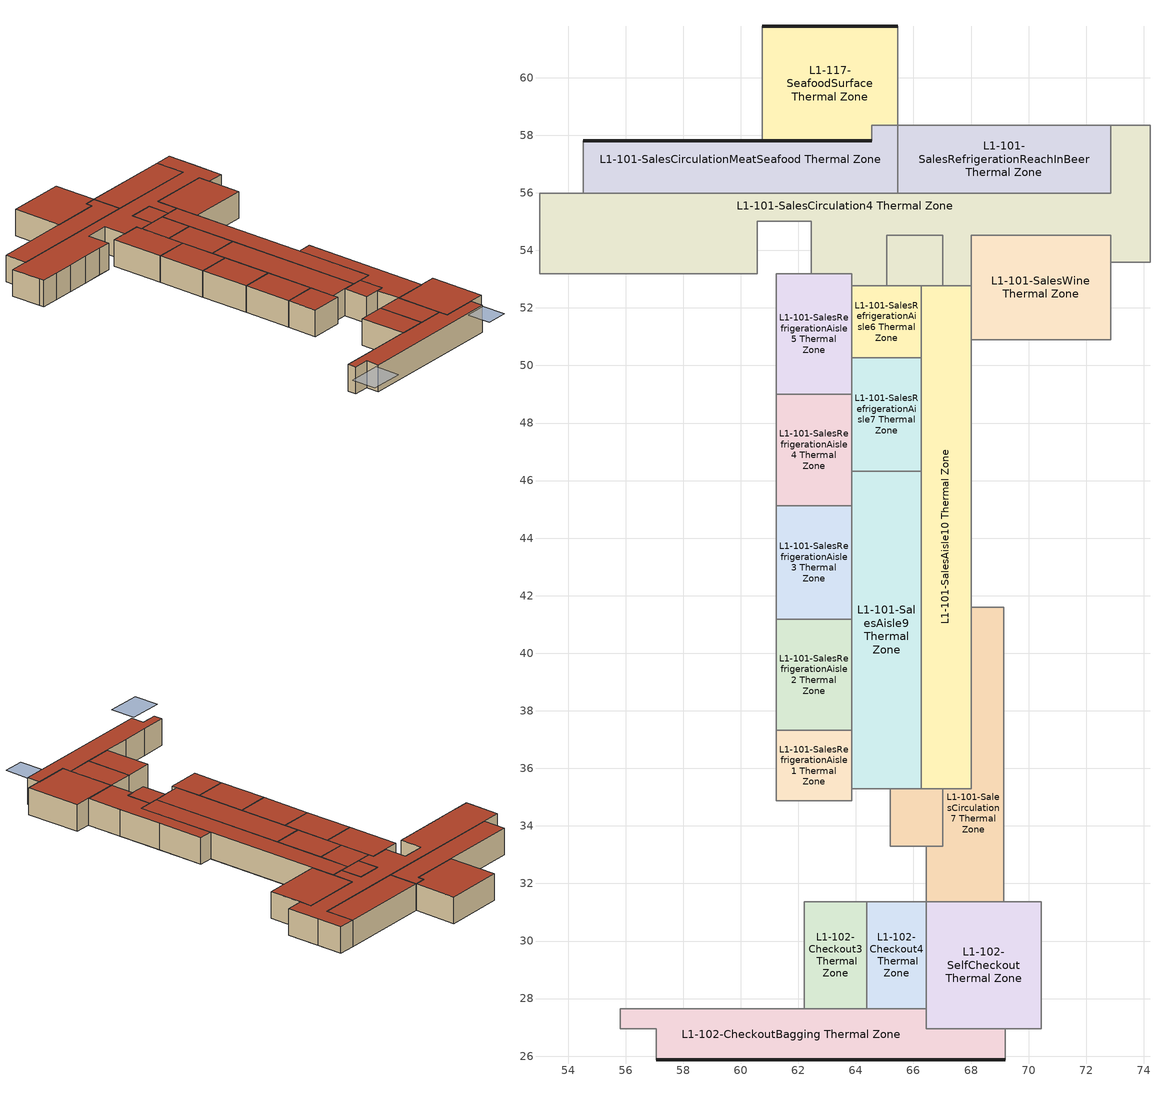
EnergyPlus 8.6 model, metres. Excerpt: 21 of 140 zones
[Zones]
L1-101-SalesAisle10 Thermal Zone
 floor ground (Hole): 68,52.77 68,35.3 66.27,35.3 66.27,52.77 z0
 wall to L1-101-SalesRefrigerationAisle7 Thermal Zone: 66.27,50.27 66.27,46.33 z0:2.13
 wall to L1-101-SalesRefrigerationAisle6 Thermal Zone: 66.27,52.77 66.27,50.27 z0:2.13
 wall to L1-101-SalesAisle9 Thermal Zone: 66.27,46.33 66.27,35.3 z0:2.13
 wall to L1-101-SalesRefrigerationEndcap3 Thermal Zone: 66.27,35.3 67.03,35.3 z0:2.13
 wall to L1-101-SalesCirculation7 Thermal Zone: 67.03,35.3 68,35.3 68,41.61 z0:2.13
 wall to L1-101-SalesCirculation6 Thermal Zone: 68,41.61 68,50.9 z0:2.13
 wall to L1-101-SalesWine Thermal Zone: 68,50.9 68,52.77 z0:2.13
 wall to L1-101-SalesCirculation4 Thermal Zone: 68,52.77 67.03,52.77 z0:2.13
 wall to L1-101-SalesRefrigerationEndcap2 Thermal Zone: 67.03,52.77 66.27,52.77 z0:2.13
 roof outside (Roof_BOH): 66.27,52.77 66.27,35.3 68,35.3 68,52.77 z2.13
L1-101-SalesAisle9 Thermal Zone
 floor ground (Hole): 66.27,46.33 66.27,35.3 63.86,35.3 63.86,46.33 z0
 wall to L1-101-SalesRefrigerationAisle1 Thermal Zone: 63.86,37.32 63.86,35.3 z0:2.13
 wall to L1-101-SalesCirculation2 Thermal Zone: 63.86,35.3 65.2,35.3 z0:2.13
 wall to L1-101-SalesRefrigerationEndcap3 Thermal Zone: 65.2,35.3 66.27,35.3 z0:2.13
 wall to L1-101-SalesRefrigerationAisle7 Thermal Zone: 66.27,46.33 63.86,46.33 z0:2.13
 wall to L1-101-SalesRefrigerationAisle4 Thermal Zone: 63.86,46.33 63.86,45.13 z0:2.13
 wall to L1-101-SalesRefrigerationAisle3 Thermal Zone: 63.86,45.13 63.86,41.19 z0:2.13
 wall to L1-101-SalesRefrigerationAisle2 Thermal Zone: 63.86,41.19 63.86,37.32 z0:2.13
 roof outside (Roof_BOH): 63.86,46.33 63.86,35.3 66.27,35.3 66.27,46.33 z2.13
L1-101-SalesCirculation4 Thermal Zone
 floor ground (Hole): 74.22,58.34 74.22,53.58 72.85,53.58 72.85,54.53 68,54.53 68,52.77 67.03,52.77 67.03,54.53 65.07,54.53 65.07,52.77 63.86,52.77 63.86,53.19 62.45,53.19 62.45,55.02 60.58,55.02 60.58,53.19 53,53.19 53,55.99 72.85,55.99 72.85,58.34 z0
 wall to L1-101-SalesCirculationMeatSeafood Thermal Zone: 65.46,55.99 54.53,55.99 z0:2.13
 wall to L1-101-SalesRefrigerationEndcap1 Thermal Zone: 60.58,53.19 60.58,55.02 62.45,55.02 62.45,53.19 z0:2.13
 wall to L1-101-SalesRefrigerationAisle5 Thermal Zone: 62.45,53.19 63.86,53.19 63.86,52.77 z0:2.13
 wall to L1-101-SalesRefrigerationAisle6 Thermal Zone: 63.86,52.77 65.07,52.77 z0:2.13
 wall to L1-101-SalesRefrigerationEndcap2 Thermal Zone: 65.07,52.77 65.07,54.53 67.03,54.53 67.03,52.77 z0:2.13
 wall to L1-101-SalesRefrigerationReachInMeatSubstitutes Thermal Zone: 54.53,55.99 53,55.99 z0:2.13
 wall to L1-101-SalesWine Thermal Zone: 68,52.77 68,54.53 72.85,54.53 72.85,53.58 z0:2.13
 wall to L1-101-SalesCirculation5 Thermal Zone: 72.85,53.58 74.22,53.58 z0:2.13
 wall to L1-121-Men Thermal Zone: 74.22,53.58 74.22,56.22 z0:2.13
 wall to L1-120-Women Thermal Zone: 74.22,56.22 74.22,58.34 z0:2.13
 wall to L1-118-PreparedFoodsPrep Thermal Zone: 74.22,58.34 72.85,58.34 z0:2.13
 wall to L1-101-SalesRefrigerationReachInBeer Thermal Zone: 72.85,58.34 72.85,55.99 65.46,55.99 z0:2.13
 wall to L1-101-SalesCirculation3 Thermal Zone: 53,55.99 53,53.58 z0:2.13
 wall to L1-101-SalesAisle3 Thermal Zone: 53,53.58 53,53.19 z0:2.13
 wall to L1-101-SalesAisle4 Thermal Zone: 53,53.19 54.45,53.19 z0:2.13
 wall to L1-101-SalesAisle5 Thermal Zone: 54.45,53.19 56.1,53.19 z0:2.13
 wall to L1-101-SalesAisle6 Thermal Zone: 56.1,53.19 57.84,53.19 z0:2.13
 wall to L1-101-SalesAisle7 Thermal Zone: 57.84,53.19 59.49,53.19 z0:2.13
 wall to L1-101-SalesAisle8 Thermal Zone: 59.49,53.19 60.58,53.19 z0:2.13
 roof outside (Roof_BOH): 53,55.99 53,53.19 60.58,53.19 60.58,55.02 62.45,55.02 62.45,53.19 63.86,53.19 63.86,52.77 65.07,52.77 65.07,54.53 67.03,54.53 67.03,52.77 68,52.77 68,54.53 72.85,54.53 72.85,53.58 74.22,53.58 74.22,58.34 72.85,58.34 72.85,55.99 z2.13
L1-101-SalesCirculation7 Thermal Zone
 floor ground (Hole): 69.13,41.61 69.13,31.36 66.45,31.36 66.45,33.28 67.03,33.28 67.03,35.3 68,35.3 68,41.61 z0
 wall to L1-125-PreparedFoods1 Thermal Zone: 69.13,37.86 69.13,41.61 z0:2.13
 wall to L1-125-PreparedFoods2 Thermal Zone: 69.13,34.25 69.13,37.86 z0:2.13
 wall to L1-101-SalesCirculation6 Thermal Zone: 69.13,41.61 68,41.61 z0:2.13
 wall to L1-101-SalesRefrigerationEndcap3 Thermal Zone: 67.03,35.3 67.03,33.28 66.45,33.28 z0:2.13
 wall to L1-101-SalesCirculation2 Thermal Zone: 66.45,33.28 66.45,31.36 z0:2.13
 wall to L1-102-SelfCheckout Thermal Zone: 66.45,31.36 69.13,31.36 z0:2.13
 wall to L1-101-SalesCirculation9 Thermal Zone: 69.13,31.36 69.13,34.25 z0:2.13
 roof outside (Roof_BOH): 68,41.61 68,35.3 67.03,35.3 67.03,33.28 66.45,33.28 66.45,31.36 69.13,31.36 69.13,41.61 z2.13
L1-101-SalesCirculationMeatSeafood Thermal Zone
 floor ground (Hole): 65.46,58.34 65.46,55.99 54.53,55.99 54.53,57.81 64.56,57.81 64.56,58.34 z0
 wall outside (Wall_Exterior): 64.56,57.81 54.53,57.81 z0:2.13
 wall to L1-101-SalesRefrigerationReachInBeer Thermal Zone: 65.46,55.99 65.46,58.34 z0:2.13
 wall to L1-117-SeafoodSurface Thermal Zone: 65.46,58.34 64.56,58.34 64.56,57.81 z0:2.13
 wall to L1-101-SalesRefrigerationReachInMeatSubstitutes Thermal Zone: 54.53,57.81 54.53,55.99 z0:2.13
 roof outside (Roof_BOH): 54.53,57.81 54.53,55.99 65.46,55.99 65.46,58.34 64.56,58.34 64.56,57.81 z2.13
L1-101-SalesRefrigerationAisle1 Thermal Zone
 floor ground (Hole): 63.86,37.32 63.86,34.87 61.24,34.87 61.24,37.32 z0
 wall to L1-101-SalesCirculation2 Thermal Zone: 61.24,34.87 63.86,34.87 63.86,35.3 z0:2.13
 wall to L1-101-SalesRefrigerationAisle2 Thermal Zone: 63.86,37.32 61.24,37.32 z0:2.13
 wall to L1-101-SalesAisle8 Thermal Zone: 61.24,37.32 61.24,34.87 z0:2.13
 roof outside (Roof_BOH): 61.24,37.32 61.24,34.87 63.86,34.87 63.86,37.32 z2.13
L1-101-SalesRefrigerationAisle2 Thermal Zone
 floor ground (Hole): 63.86,41.19 63.86,37.32 61.24,37.32 61.24,41.19 z0
 wall to L1-101-SalesRefrigerationAisle3 Thermal Zone: 63.86,41.19 61.24,41.19 z0:2.13
 wall to L1-101-SalesAisle8 Thermal Zone: 61.24,41.19 61.24,37.32 z0:2.13
 roof outside (Roof_BOH): 61.24,41.19 61.24,37.32 63.86,37.32 63.86,41.19 z2.13
L1-101-SalesRefrigerationAisle3 Thermal Zone
 floor ground (Hole): 63.86,45.13 63.86,41.19 61.24,41.19 61.24,45.13 z0
 wall to L1-101-SalesRefrigerationAisle4 Thermal Zone: 63.86,45.13 61.24,45.13 z0:2.13
 wall to L1-101-SalesAisle8 Thermal Zone: 61.24,45.13 61.24,41.19 z0:2.13
 roof outside (Roof_BOH): 61.24,45.13 61.24,41.19 63.86,41.19 63.86,45.13 z2.13
L1-101-SalesRefrigerationAisle4 Thermal Zone
 floor ground (Hole): 63.86,49 63.86,45.13 61.24,45.13 61.24,49 z0
 wall to L1-101-SalesRefrigerationAisle7 Thermal Zone: 63.86,46.33 63.86,49 z0:2.13
 wall to L1-101-SalesRefrigerationAisle5 Thermal Zone: 63.86,49 61.24,49 z0:2.13
 wall to L1-101-SalesAisle8 Thermal Zone: 61.24,49 61.24,45.13 z0:2.13
 roof outside (Roof_BOH): 61.24,49 61.24,45.13 63.86,45.13 63.86,49 z2.13
L1-101-SalesRefrigerationAisle5 Thermal Zone
 floor ground (Hole): 63.86,53.19 63.86,49 61.24,49 61.24,53.19 z0
 wall to L1-101-SalesRefrigerationEndcap1 Thermal Zone: 62.45,53.19 61.24,53.19 z0:2.13
 wall to L1-101-SalesAisle8 Thermal Zone: 61.24,53.19 61.24,49 z0:2.13
 wall to L1-101-SalesRefrigerationAisle7 Thermal Zone: 63.86,49 63.86,50.27 z0:2.13
 wall to L1-101-SalesRefrigerationAisle6 Thermal Zone: 63.86,50.27 63.86,52.77 z0:2.13
 roof outside (Roof_BOH): 61.24,53.19 61.24,49 63.86,49 63.86,53.19 z2.13
L1-101-SalesRefrigerationAisle6 Thermal Zone
 floor ground (Hole): 66.27,52.77 66.27,50.27 63.86,50.27 63.86,52.77 z0
 wall to L1-101-SalesRefrigerationAisle7 Thermal Zone: 63.86,50.27 66.27,50.27 z0:2.13
 wall to L1-101-SalesRefrigerationEndcap2 Thermal Zone: 66.27,52.77 65.07,52.77 z0:2.13
 roof outside (Roof_BOH): 63.86,52.77 63.86,50.27 66.27,50.27 66.27,52.77 z2.13
L1-101-SalesRefrigerationAisle7 Thermal Zone
 floor ground (Hole): 66.27,50.27 66.27,46.33 63.86,46.33 63.86,50.27 z0
 roof outside (Roof_BOH): 63.86,50.27 63.86,46.33 66.27,46.33 66.27,50.27 z2.13
L1-101-SalesRefrigerationEndcap2 Thermal Zone
 floor ground (Hole): 67.03,54.53 67.03,52.77 65.07,52.77 65.07,54.53 z0
 roof outside (Roof_BOH): 65.07,54.53 65.07,52.77 67.03,52.77 67.03,54.53 z2.13
L1-101-SalesRefrigerationEndcap3 Thermal Zone
 floor ground (Hole): 67.03,35.3 67.03,33.28 65.2,33.28 65.2,35.3 z0
 wall to L1-101-SalesCirculation2 Thermal Zone: 65.2,35.3 65.2,33.28 66.45,33.28 z0:2.13
 roof outside (Roof_BOH): 65.2,35.3 65.2,33.28 67.03,33.28 67.03,35.3 z2.13
L1-101-SalesRefrigerationReachInBeer Thermal Zone
 floor ground (Hole): 72.85,58.34 72.85,55.99 65.46,55.99 65.46,58.34 z0
 wall to L1-118-PreparedFoodsPrep Thermal Zone: 72.85,58.34 65.46,58.34 z0:2.13
 roof outside (Roof_BOH): 65.46,58.34 65.46,55.99 72.85,55.99 72.85,58.34 z2.13
L1-101-SalesWine Thermal Zone
 floor ground (Hole): 72.85,54.53 72.85,50.9 68,50.9 68,54.53 z0
 wall to L1-101-SalesCirculation6 Thermal Zone: 68,50.9 72.85,50.9 z0:2.13
 wall to L1-101-SalesCirculation5 Thermal Zone: 72.85,50.9 72.85,53.58 z0:2.13
 roof outside (Roof_BOH): 68,54.53 68,50.9 72.85,50.9 72.85,54.53 z2.13
L1-102-Checkout3 Thermal Zone
 floor ground (Hole): 64.37,31.36 64.37,27.65 62.21,27.65 62.21,31.36 z0
 wall to L1-101-SalesCirculation2 Thermal Zone: 64.37,31.36 62.21,31.36 z0:2.13
 wall to L1-102-Checkout2 Thermal Zone: 62.21,31.36 62.21,27.65 z0:2.13
 wall to L1-102-CheckoutBagging Thermal Zone: 62.21,27.65 64.37,27.65 z0:2.13
 wall to L1-102-Checkout4 Thermal Zone: 64.37,27.65 64.37,31.36 z0:2.13
 roof outside (Roof_BOH): 62.21,31.36 62.21,27.65 64.37,27.65 64.37,31.36 z2.13
L1-102-Checkout4 Thermal Zone
 floor ground (Hole): 66.45,31.36 66.45,27.65 64.37,27.65 64.37,31.36 z0
 wall to L1-101-SalesCirculation2 Thermal Zone: 66.45,31.36 64.37,31.36 z0:2.13
 wall to L1-102-CheckoutBagging Thermal Zone: 64.37,27.65 66.45,27.65 z0:2.13
 wall to L1-102-SelfCheckout Thermal Zone: 66.45,27.65 66.45,31.36 z0:2.13
 roof outside (Roof_BOH): 64.37,31.36 64.37,27.65 66.45,27.65 66.45,31.36 z2.13
L1-102-CheckoutBagging Thermal Zone
 floor ground (Hole): 69.19,26.95 69.19,25.88 57.06,25.88 57.06,26.95 55.81,26.95 55.81,27.65 66.45,27.65 66.45,26.95 z0
 wall outside (Wall_Exterior): 57.06,25.88 69.19,25.88 z0:2.13
 wall to L1-101-SalesCirculation1 Thermal Zone: 55.81,27.65 55.81,26.95 z0:2.13
 wall to L1-102-Checkout2 Thermal Zone: 62.21,27.65 60.05,27.65 z0:2.13
 wall to L1-102-Checkout1 Thermal Zone: 60.05,27.65 57.88,27.65 z0:2.13
 wall to L1-103-Floral Thermal Zone: 57.88,27.65 55.81,27.65 z0:2.13
 wall to L1-101-EntranceExit Thermal Zone: 55.81,26.95 57.06,26.95 57.06,25.88 z0:2.13
 wall to L1-102-Exit Thermal Zone: 69.19,25.88 69.19,26.95 z0:2.13
 wall to L1-102-SelfCheckout Thermal Zone: 69.19,26.95 66.45,26.95 66.45,27.65 z0:2.13
 roof outside (Roof_BOH): 55.81,27.65 55.81,26.95 57.06,26.95 57.06,25.88 69.19,25.88 69.19,26.95 66.45,26.95 66.45,27.65 z2.13
L1-102-SelfCheckout Thermal Zone
 floor ground (Hole): 70.44,31.36 70.44,26.95 66.45,26.95 66.45,31.36 z0
 wall to L1-102-Exit Thermal Zone: 69.19,26.95 70.44,26.95 z0:2.13
 wall to L1-101-SalesCirculation10 Thermal Zone: 70.44,26.95 70.44,31.36 z0:2.13
 wall to L1-101-SalesCirculation9 Thermal Zone: 70.44,31.36 69.13,31.36 z0:2.13
 roof outside (Roof_BOH): 66.45,31.36 66.45,26.95 70.44,26.95 70.44,31.36 z2.13
L1-117-SeafoodSurface Thermal Zone
 floor ground (Hole): 65.46,61.78 65.46,58.34 64.56,58.34 64.56,57.81 60.74,57.81 60.74,61.78 z0
 wall outside (Wall_Exterior): 60.74,57.81 64.56,57.81 / 65.46,61.78 60.74,61.78 z0:2.13
 wall to L1-118-PreparedFoodsPrep Thermal Zone: 65.46,58.34 65.46,61.78 z0:2.13
 wall to L1-116-MeatService Thermal Zone: 60.74,61.78 60.74,57.81 z0:2.13
 roof outside (Roof_BOH): 60.74,61.78 60.74,57.81 64.56,57.81 64.56,58.34 65.46,58.34 65.46,61.78 z2.13
shading: 56.79,25.88 56.79,23.87 54.11,23.87 54.11,25.88 z2.09; 69.16,25.88 69.16,23.87 67.45,23.87 67.45,25.88 z2.09; 56.79,25.88 56.79,23.87 54.11,23.87 54.11,25.88 z2.09; 69.16,25.88 69.16,23.87 67.45,23.87 67.45,25.88 z2.09
[Building]
NoeValleyWFM.idf: North Axis {deg}=356.173; Terrain=City; Solar Distribution=FullInteriorAndExteriorWithReflections; Maximum Number of Warmup Days=25; Minimum Number of Warmup Days=6
[Site:Location]
1E1ABA: Latitude {deg}=0; Longitude {deg}=0; Time Zone {hr}=0; Elevation {m}=0
[Material]
Name | Roughness | Thickness {m} | Conductivity {W/m-K} | Density {kg/m3} | Specific Heat {J/kg-K}
G01a 19mm gypsum board | MediumSmooth | 0.019 | 0.16 | 800 | 1090
Insulation: Cellular glass - 75mm | MediumRough | 0.075 | 0.05 | 136 | 750
Plywood (Douglas Fir) - 12.7mm | Smooth | 0.0127 | 0.12 | 540 | 1210
F14 Slate or tile | VeryRough | 0.0127 | 1.59 | 1920 | 1260
[Material:NoMass]
Name | Roughness | Thermal Resistance {m2-K/W} | Thermal Absorptance | Solar Absorptance | Visible Absorptance
Vaporseal - plastic film | Rough | 0.002
Air | VeryRough | 0.00158499 | 0.001 | 0.001 | 0.001
[Construction]
Roof_BOH: Vaporseal - plastic film, Insulation: Cellular glass - 75mm, Plywood (Douglas Fir) - 12.7mm
Wall_Exterior: F14 Slate or tile, Vaporseal - plastic film, Insulation: Cellular glass - 75mm, Plywood (Douglas Fir) - 12.7mm, G01a 19mm gypsum board
Hole: Air
[Zone]
L1-101-SalesAisle10 Thermal Zone; L1-101-SalesAisle9 Thermal Zone; L1-101-SalesCirculation4 Thermal Zone; L1-101-SalesCirculation7 Thermal Zone; L1-101-SalesCirculationMeatSeafood Thermal Zone; L1-101-SalesRefrigerationAisle1 Thermal Zone; L1-101-SalesRefrigerationAisle2 Thermal Zone; L1-101-SalesRefrigerationAisle3 Thermal Zone; L1-101-SalesRefrigerationAisle4 Thermal Zone; L1-101-SalesRefrigerationAisle5 Thermal Zone; L1-101-SalesRefrigerationAisle6 Thermal Zone; L1-101-SalesRefrigerationAisle7 Thermal Zone; L1-101-SalesRefrigerationEndcap2 Thermal Zone; L1-101-SalesRefrigerationEndcap3 Thermal Zone; L1-101-SalesRefrigerationReachInBeer Thermal Zone; L1-101-SalesWine Thermal Zone; L1-102-Checkout3 Thermal Zone; L1-102-Checkout4 Thermal Zone; L1-102-CheckoutBagging Thermal Zone; L1-102-SelfCheckout Thermal Zone; L1-117-SeafoodSurface Thermal Zone: 0, 0, 0
[ElectricEquipment] Design Level Calculation Method=EquipmentLevel
Name | Zone or ZoneList | Schedule | Design Level {W} | Fraction Radiant
10300C - Checkstand; 10600C - Register | L1-102-Checkout3 Thermal Zone | Equipment_Cashier | 400 | 0.1
10300D - Checkstand; 10600D - Register | L1-102-Checkout4 Thermal Zone | Equipment_Cashier | 400 | 0.1
10301 - Express Check; 10600F - Register; 10600G - Register; 10600H - Register; 10600J - Register | L1-102-SelfCheckout Thermal Zone | Equipment_Cashier | 400 | 0.1
2300A - Scale; 2300B - Scale | L1-117-SeafoodSurface Thermal Zone | Equipment_Cashier | 120
2307 - Food Processor | L1-117-SeafoodSurface Thermal Zone | Equipment_Misc1 | 840
2313A - Ref Table Top; 2313B - Ref Table Top | L1-117-SeafoodSurface Thermal Zone | Equipment_Misc1 | 660
2308 - Wrapper | L1-117-SeafoodSurface Thermal Zone | Equipment_Misc1 | 240
2508 - Fly Trap | L1-117-SeafoodSurface Thermal Zone | ALWAYS_ON | 70
[Exterior:Lights] Schedule=Lighting_Outdoor; Control Option=AstronomicalClock
Name | Design Level {W}
M3-A Exterior; M3-B Exterior; M3-C Exterior; M3-D Exterior; M3-E Exterior; M3-F Exterior; M3-G Exterior; M3-H Exterior | 70
M4-A Exterior; M4-B Exterior | 26
[Schedule:Compact]
ALWAYS_ON: Through: 12/31, For: AllDays, Until: 24:00, 1
Equipment_Cashier; Equipment_Misc1: Through: 12/31, For: Weekdays, Until: 06:00, 0.2, Until: 08:00, 0.4, Until: 09:00, 0.7, Until: 18:00, 0.9, Until: 20:00, 0.8, Until: 21:00, 0.7, Until: 22:00, 0.4, Until: 24:00, 0.2, For: Saturday, Until: 06:00, 0.15, Until: 08:00, 0.3, Until: 09:00, 0.5, Until: 10:00, 0.8, Until: 18:00, 0.9, Until: 19:00, 0.7, Until: 21:00, 0.5, Until: 22:00, 0.3, Until: 24:00, 0.15, For: SummerDesignDay, Until: 24:00, 1, For: WinterDesignDay, Until: 24:00, 0, For: Sunday Holidays AllOtherDays, Until: 06:00, 0.15, Until: 10:00, 0.3, Until: 12:00, 0.6, Until: 17:00, 0.8, Until: 18:00, 0.6, Until: 22:00, 0.4, Until: 24:00, 0.15
Lighting_Outdoor: Through: 12/31, For: Weekdays, Until: 06:00, 0.05, Until: 08:00, 0.2, Until: 09:00, 0.5, Until: 18:00, 0.9, Until: 20:00, 0.6, Until: 21:00, 0.5, Until: 22:00, 0.2, Until: 24:00, 0.05, For: Saturday, Until: 06:00, 0.05, Until: 08:00, 0.1, Until: 09:00, 0.3, Until: 10:00, 0.6, Until: 18:00, 0.9, Until: 19:00, 0.5, Until: 21:00, 0.3, Until: 22:00, 0.1, Until: 24:00, 0.05, For: SummerDesignDay, Until: 24:00, 1, For: WinterDesignDay, Until: 24:00, 0, For: Sunday Holidays AllOtherDays, Until: 06:00, 0.05, Until: 10:00, 0.1, Until: 12:00, 0.4, Until: 17:00, 0.6, Until: 18:00, 0.4, Until: 22:00, 0.2, Until: 24:00, 0.05
